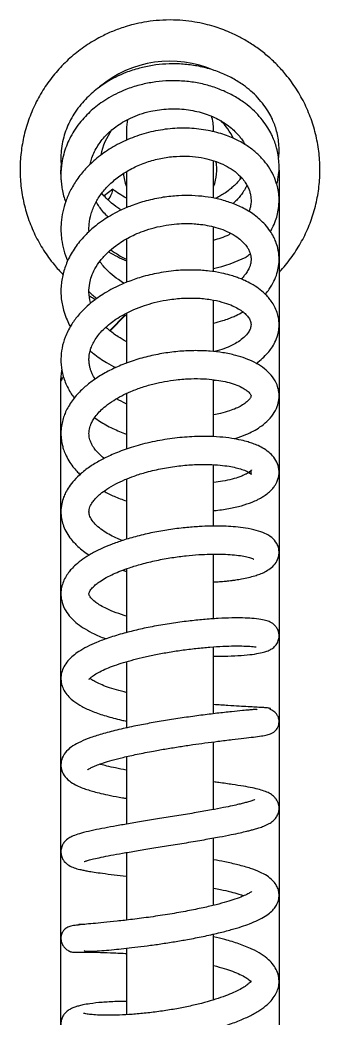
# Model space of a CAD drawing. Header units: millimetres. Extents: x -4036 to 14155, y 855 to 10011.
# Drawn here: x 8649.1 to 8697.2, y 6032.2 to 6192.6 of the extents above; entities that cross this region are included whole.
import ezdxf

# ---------------------------------------------------------------- set-up
doc = ezdxf.new("R2010")
doc.units = ezdxf.units.MM

# ---------------------------------------------------------------- blocks, each defined once
blk = doc.blocks.new('grohe for kitchen top')
at = {"color": 0, "linetype": 'Continuous'}
for p, q in [((-3.5, 120), (-3.5, 119.158)), ((3.5, 119.85), (3.5, 120)), ((3.5, 114.533), (3.5, 117.518)), ((-8.752, 116.435), (-8.752, 116.765)), ((-8.752, 116.426), (-8.752, 116.435)), ((-3.5, 116.635), (-3.5, 113.75)), ((8.751, 116.765), (8.751, 0)), ((-4.597, 115.228), (-5.274, 114.686)), ((3.5, 108.601), (3.5, 112.209)), ((4.784, 111.611), (4.724, 111.572)), ((-3.5, 111.254), (-3.5, 107.76)), ((3.5, 102.745), (3.5, 106.322)), ((-4.839, 103.89), (-3.612, 105.121)), ((-3.561, 105.098), (-4.802, 103.858)), ((-3.5, 105.281), (-3.5, 102.745)), ((-3.5, 102.745), (-3.5, 101.263)), ((3.5, 102.198), (3.5, 102.745)), ((-8.752, 99.816), (-8.752, 100.031)), ((-8.752, 99.804), (-8.752, 99.816)), ((-8.752, 0), (-8.752, 99.804)), ((-8.679, 99.993), (-8.534, 100.138)), ((-8.679, 99.993), (-8.679, 99.993)), ((-8.579, 100.093), (-8.534, 100.138)), ((3.5, 95.36), (3.5, 99.931)), ((-3.5, 98.819), (-3.5, 94.361)), ((3.5, 88.177), (3.5, 93.101)), ((-3.5, 91.955), (-3.5, 87.113)), ((3.5, 80.726), (3.5, 85.946)), ((-3.5, 84.744), (-3.5, 79.615)), ((3.5, 73.097), (3.5, 78.474)), ((-3.5, 77.281), (-3.5, 71.955)), ((3.5, 65.404), (3.5, 70.841)), ((-3.5, 69.65), (-3.5, 64.227)), ((3.5, 57.705), (3.5, 63.117)), ((-3.5, 61.945), (-3.5, 56.514)), ((3.5, 50.104), (3.5, 55.397)), ((-3.5, 54.255), (-3.5, 48.913))]:
    blk.add_line(p, q, dxfattribs=at)
for centre, radius, start, end in [((-0.001, 116.762), 8.751, 66.14083, 130.18147), ((0, 120), 3.5, 0, 18.54627), ((0, 120), 3.5, 166.14634, 180), ((0, 116.761), 5.686, 26.76407, 44.37435), ((0, 116.761), 5.686, 145.39224, 167.77818), ((-0.001, 116.762), 8.751, 176.37704, 179.98119), ((0, 116.8), 3.75, 338.96053, 10.11757), ((0, 116.8), 3.75, 184.66135, 201.03947), ((-0.001, 116.762), 8.751, 0.01881, 1.6865), ((-8.052, 116.106), 0.7, 184.5706, 189.09614), ((-8.052, 116.106), 0.7, 189.09614, 194.28098), ((0, 116.761), 5.686, 352.58244, 354.77679), ((1.02, 120.176), 9.368, 285.22713, 293.28535), ((0.97, 120.16), 11.575, 239.3474, 247.32198), ((0, 116.8), 8, 233.57439, 244.05552), ((0.97, 120.16), 11.575, 282.53792, 296.28931), ((-4.74, 100.031), 4.012, 177.2031, 178.05002), ((-4.752, 100.031), 4, 170.44369, 177.19874), ((-4.752, 100.031), 4.001, 178.04706, 180.73525), ((-4.752, 100.031), 4, 180.00001, 180.73534)]:
    blk.add_arc(centre, radius, start, end, dxfattribs=at)
for centre, major_axis, ratio, start_param, end_param in [((-8.65, 116.058), (0.0997, 0.008), 0.999737, 2.901995, 3.141593), ((-5.392, 114.591), (0.704, 0.878), 0.422932, 4.796398, 5.797596), ((-8.502, 99.816), (0, 0.25), 0.999848, 0.78536, 1.570796), ((-8.502, 99.804), (-0.25, 0), 0.994413, 5.497749, 6.283185), ((-8.65, 100.164), (0.0999, -0.0034), 0.999673, 3.141537, 5.531656)]:
    blk.add_ellipse(centre, major_axis=major_axis, ratio=ratio, start_param=start_param, end_param=end_param, dxfattribs=at)
for points, knots in [([(0, 128.823), (-0.411, 128.813), (-1.059, 128.794), (-2.051, 128.658), (-2.872, 128.483), (-3.553, 128.292), (-4.115, 128.101), (-4.608, 127.909), (-5.079, 127.701), (-5.813, 127.34), (-6.779, 126.764), (-7.909, 125.893), (-8.929, 124.894), (-9.824, 123.78), (-10.581, 122.569), (-11.189, 121.276), (-11.641, 119.921), (-11.928, 118.521), (-12.048, 117.098), (-11.999, 115.67), (-11.781, 114.258), (-11.397, 112.882), (-10.854, 111.561), (-10.158, 110.314), (-9.389, 109.254), (-8.832, 108.633), (-8.581, 108.378), (-8.58, 108.377)], [0, 0, 0, 0, 0.0296414, 0.0556318, 0.0779701, 0.0966555, 0.1116897, 0.1251213, 0.1387412, 0.1525496, 0.1901183, 0.2278662, 0.265614, 0.3033618, 0.3411097, 0.3788576, 0.4166054, 0.4543533, 0.4921012, 0.529849, 0.5675969, 0.6053447, 0.6430925, 0.6808404, 0.7185882, 0.7469064, 0.7470136, 0.7470136, 0.7470136, 0.7470136]), ([(8.759, 108.563), (8.809, 108.617), (9.181, 109.02), (9.823, 109.819), (10.58, 111.03), (11.189, 112.323), (11.64, 113.678), (11.927, 115.078), (12.047, 116.501), (11.998, 117.929), (11.78, 119.341), (11.397, 120.717), (10.853, 122.038), (10.157, 123.285), (9.388, 124.345), (8.593, 125.231), (7.811, 125.96), (6.982, 126.606), (6.265, 127.071), (5.698, 127.39), (5.262, 127.614), (4.753, 127.849), (4.172, 128.082), (3.51, 128.306), (2.782, 128.505), (1.953, 128.674), (0.996, 128.797), (0.382, 128.814), (0, 128.823)], [0.2598049, 0.2598049, 0.2598049, 0.2598049, 0.265614, 0.3033618, 0.3411097, 0.3788576, 0.4166054, 0.4543533, 0.4921012, 0.529849, 0.5675969, 0.6053447, 0.6430925, 0.6808404, 0.7185882, 0.7469064, 0.7752245, 0.8034861, 0.8303201, 0.8429844, 0.8551529, 0.8693235, 0.8874827, 0.9048824, 0.9248344, 0.9473383, 0.9723936, 1, 1, 1, 1]), ([(8.711, 117.738), (8.725, 117.857), (8.753, 118.194), (8.752, 118.726), (8.684, 119.33), (8.564, 119.88), (8.403, 120.385), (8.199, 120.879), (7.92, 121.414), (7.534, 121.998), (7.05, 122.58), (6.498, 123.115), (5.834, 123.642), (5.033, 124.147), (4.066, 124.604), (3.014, 124.958), (1.908, 125.193), (0.784, 125.306), (-0.323, 125.3), (-1.407, 125.184), (-2.483, 124.959), (-3.47, 124.637), (-4.343, 124.249), (-5.063, 123.847), (-5.676, 123.431), (-6.201, 123.011), (-6.69, 122.554), (-7.169, 122.025), (-7.608, 121.434), (-7.972, 120.823), (-8.263, 120.208), (-8.495, 119.559), (-8.662, 118.861), (-8.745, 118.188), (-8.757, 117.581), (-8.732, 117.204), (-8.711, 117.018), (-8.71, 117.006)], [0.3586985, 0.3586985, 0.3586985, 0.3586985, 0.3666332, 0.3811218, 0.3941595, 0.4069188, 0.4180534, 0.4286994, 0.4417603, 0.4571655, 0.4734971, 0.4892537, 0.5044298, 0.524607, 0.5452816, 0.5664256, 0.5877622, 0.6086918, 0.6290131, 0.6487381, 0.6686668, 0.689737, 0.7064741, 0.7224389, 0.7367287, 0.7492498, 0.7617912, 0.7762519, 0.7918919, 0.8063899, 0.8198526, 0.833989, 0.849238, 0.8646411, 0.8768033, 0.8878225, 0.8886126, 0.8886126, 0.8886126, 0.8886126]), ([(8.572, 115.629), (8.605, 115.761), (8.685, 116.128), (8.754, 116.716), (8.752, 117.365), (8.684, 117.969), (8.564, 118.519), (8.403, 119.024), (8.199, 119.518), (7.92, 120.053), (7.534, 120.637), (7.05, 121.219), (6.498, 121.754), (5.834, 122.282), (5.033, 122.786), (4.066, 123.243), (3.014, 123.597), (1.908, 123.833), (0.784, 123.945), (-0.323, 123.94), (-1.407, 123.824), (-2.483, 123.598), (-3.47, 123.276), (-4.343, 122.888), (-5.063, 122.486), (-5.676, 122.071), (-6.201, 121.65), (-6.69, 121.194), (-7.169, 120.664), (-7.608, 120.073), (-7.972, 119.463), (-8.263, 118.848), (-8.495, 118.198), (-8.662, 117.5), (-8.745, 116.827), (-8.757, 116.22), (-8.722, 115.701), (-8.65, 115.197), (-8.54, 114.706), (-8.437, 114.372), (-8.381, 114.212)], [0.3419558, 0.3419558, 0.3419558, 0.3419558, 0.3508598, 0.3666332, 0.3811218, 0.3941595, 0.4069188, 0.4180534, 0.4286994, 0.4417603, 0.4571655, 0.4734971, 0.4892537, 0.5044298, 0.524607, 0.5452816, 0.5664256, 0.5877622, 0.6086918, 0.6290131, 0.6487381, 0.6686668, 0.689737, 0.7064741, 0.7224389, 0.7367287, 0.7492498, 0.7617912, 0.7762519, 0.7918919, 0.8063899, 0.8198526, 0.833989, 0.849238, 0.8646411, 0.8768033, 0.8878225, 0.8976238, 0.9089083, 0.9194446, 0.9194446, 0.9194446, 0.9194446]), ([(-6.406, 117.243), (-6.377, 117.374), (-6.297, 117.674), (-6.121, 118.132), (-5.861, 118.626), (-5.536, 119.101), (-5.164, 119.535), (-4.766, 119.917), (-4.323, 120.273), (-3.797, 120.624), (-3.156, 120.965), (-2.4, 121.272), (-1.617, 121.49), (-0.85, 121.626), (-0.132, 121.691), (0.591, 121.695), (1.305, 121.637), (1.998, 121.52), (2.657, 121.348), (3.271, 121.127), (3.878, 120.845), (4.434, 120.511), (4.914, 120.145), (5.251, 119.832), (5.498, 119.565), (5.7, 119.317), (5.877, 119.065), (5.984, 118.887), (6.028, 118.808)], [0.1512985, 0.1512985, 0.1512985, 0.1512985, 0.1638805, 0.1803361, 0.1968122, 0.2137909, 0.2299564, 0.244576, 0.2587542, 0.2750299, 0.2933749, 0.3135896, 0.3354113, 0.3525257, 0.3698404, 0.3872474, 0.4046353, 0.4218933, 0.4389154, 0.4556042, 0.4718668, 0.4914613, 0.508078, 0.5223502, 0.5314675, 0.5406149, 0.5518572, 0.5607813, 0.5607813, 0.5607813, 0.5607813]), ([(8.053, 111.829), (8.105, 111.919), (8.263, 112.208), (8.469, 112.682), (8.642, 113.27), (8.745, 113.889), (8.76, 114.539), (8.688, 115.145), (8.545, 115.732), (8.305, 116.361), (7.925, 117.032), (7.419, 117.679), (6.82, 118.256), (6.087, 118.798), (5.186, 119.297), (4.052, 119.736), (2.692, 120.048), (1.178, 120.169), (-0.384, 120.074), (-1.922, 119.766), (-3.388, 119.255), (-4.718, 118.571), (-5.854, 117.765), (-6.769, 116.9), (-7.481, 116.01), (-8.007, 115.129), (-8.381, 114.259), (-8.622, 113.41), (-8.74, 112.606), (-8.761, 111.861), (-8.7, 111.113), (-8.538, 110.311), (-8.341, 109.747), (-8.22, 109.463)], [0.00244728, 0.00244728, 0.00244728, 0.00244728, 0.00272545, 0.00333473, 0.00384519, 0.00442636, 0.00507946, 0.00564973, 0.00611926, 0.00676553, 0.00751636, 0.00820271, 0.008945, 0.00968623, 0.01052839, 0.011487, 0.01257581, 0.01370888, 0.01483326, 0.01594962, 0.01705833, 0.01815431, 0.01918864, 0.02013691, 0.0210056, 0.02182824, 0.02256027, 0.02327678, 0.02397101, 0.02455304, 0.02510677, 0.0258118, 0.02656063, 0.02656063, 0.02656063, 0.02656063]), ([(-6.495, 111.817), (-6.505, 112.02), (-6.495, 112.495), (-6.348, 113.268), (-6.014, 114.1), (-5.508, 114.903), (-4.851, 115.644), (-4.034, 116.323), (-3.075, 116.908), (-2.015, 117.37), (-0.892, 117.694), (0.235, 117.869), (1.306, 117.903), (2.281, 117.818), (3.142, 117.641), (3.912, 117.388), (4.611, 117.058), (5.245, 116.641), (5.72, 116.198), (6.041, 115.784), (6.24, 115.439), (6.372, 115.119), (6.458, 114.802), (6.505, 114.467), (6.499, 114.104), (6.443, 113.773), (6.378, 113.555), (6.344, 113.458), (6.337, 113.441)], [0.98319349, 0.98319349, 0.98319349, 0.98319349, 0.98369617, 0.98437241, 0.98510228, 0.98577487, 0.98646678, 0.98718994, 0.98791728, 0.98864835, 0.98938184, 0.99010526, 0.99079181, 0.99143354, 0.99203497, 0.992599, 0.99318693, 0.99381942, 0.99448893, 0.99494653, 0.99538788, 0.99577161, 0.99610403, 0.99651499, 0.99699061, 0.99740418, 0.99767921, 0.99774123, 0.99774123, 0.99774123, 0.99774123]), ([(5.727, 116.164), (5.667, 116.082), (5.527, 115.906), (5.299, 115.656), (5.038, 115.409), (4.725, 115.151), (4.399, 114.912), (4.174, 114.787), (4.081, 114.735)], [0.91776282, 0.91776282, 0.91776282, 0.91776282, 0.93026073, 0.94494572, 0.95773983, 0.9715269, 0.99003384, 1, 1, 1, 1]), ([(6.171, 115.557), (6.125, 115.454), (6.009, 115.225), (5.799, 114.891), (5.55, 114.57), (5.303, 114.3), (5.135, 114.14), (5.056, 114.07)], [0.67721966, 0.67721966, 0.67721966, 0.67721966, 0.68844371, 0.70240605, 0.715079, 0.72636716, 0.73559888, 0.73559888, 0.73559888, 0.73559888]), ([(7.641, 106.793), (7.646, 106.798), (7.759, 106.93), (8.018, 107.266), (8.344, 107.817), (8.586, 108.431), (8.731, 109.07), (8.77, 109.754), (8.679, 110.424), (8.502, 110.985), (8.294, 111.445), (8.019, 111.904), (7.54, 112.513), (6.808, 113.167), (5.835, 113.756), (4.824, 114.18), (3.82, 114.465), (2.804, 114.644), (1.763, 114.729), (0.633, 114.719), (-0.6, 114.591), (-1.876, 114.322), (-3.056, 113.939), (-4.01, 113.523), (-4.747, 113.127), (-5.376, 112.73), (-6.045, 112.238), (-6.804, 111.557), (-7.553, 110.675), (-8.144, 109.691), (-8.539, 108.683), (-8.752, 107.637), (-8.766, 106.574), (-8.596, 105.63), (-8.344, 104.897), (-8.139, 104.455), (-8.019, 104.233), (-7.99, 104.18)], [0.04084697, 0.04084697, 0.04084697, 0.04084697, 0.0408663, 0.04132864, 0.04203166, 0.04270186, 0.04327036, 0.04396708, 0.04474122, 0.04528521, 0.04570295, 0.04622696, 0.04685384, 0.04792081, 0.04891202, 0.0498136, 0.05063811, 0.05139058, 0.05218672, 0.05297945, 0.05386468, 0.05485692, 0.05576413, 0.05652797, 0.05712173, 0.05761632, 0.05819561, 0.05900262, 0.05998282, 0.06095895, 0.06184333, 0.06272158, 0.06369425, 0.06459971, 0.06519915, 0.06568107, 0.06583315, 0.06583315, 0.06583315, 0.06583315]), ([(-4.681, 114.102), (-4.846, 114.248), (-5.11, 114.485), (-5.36, 114.771), (-5.47, 114.909), (-5.47, 114.91)], [0, 0, 0, 0, 0.02126193, 0.04057439, 0.04066605, 0.04066605, 0.04066605, 0.04066605]), ([(4.087, 114.73), (3.963, 114.656), (3.835, 114.586), (3.682, 114.508), (3.659, 114.496), (3.636, 114.485)], [0.8028218, 0.8028218, 0.8028218, 0.8028218, 0.8125, 0.8125, 0.81419903, 0.81419903, 0.81419903, 0.81419903]), ([(-4.956, 112.99), (-5.012, 113.042), (-5.189, 113.214), (-5.465, 113.53), (-5.723, 113.886), (-5.861, 114.11), (-5.916, 114.207)], [0.00986656, 0.00986656, 0.00986656, 0.00986656, 0.01634376, 0.03118899, 0.04440094, 0.05420508, 0.05420508, 0.05420508, 0.05420508]), ([(-3.917, 113.545), (-3.955, 113.569), (-4.219, 113.74), (-4.45, 113.919), (-4.681, 114.102)], [0.97559203, 0.97559203, 0.97559203, 0.97559203, 0.97906878, 1, 1, 1, 1]), ([(-6.363, 106.08), (-6.368, 106.095), (-6.448, 106.381), (-6.528, 106.911), (-6.471, 107.614), (-6.303, 108.241), (-6.027, 108.862), (-5.599, 109.514), (-5.033, 110.136), (-4.421, 110.652), (-3.862, 111.031), (-3.344, 111.331), (-2.788, 111.606), (-2.084, 111.893), (-1.246, 112.153), (-0.347, 112.344), (0.511, 112.448), (1.264, 112.479), (1.899, 112.46), (2.52, 112.404), (3.177, 112.297), (3.894, 112.111), (4.6, 111.843), (5.228, 111.503), (5.701, 111.144), (6.022, 110.811), (6.222, 110.532), (6.349, 110.293), (6.434, 110.07), (6.492, 109.823), (6.507, 109.556), (6.476, 109.286), (6.395, 108.994), (6.245, 108.675), (6.039, 108.376), (5.85, 108.16), (5.739, 108.05), (5.704, 108.017)], [0.95563038, 0.95563038, 0.95563038, 0.95563038, 0.95567632, 0.9564531, 0.95713493, 0.95765596, 0.95823028, 0.95887977, 0.95952974, 0.96012661, 0.96058641, 0.96090987, 0.96131062, 0.96179046, 0.96236029, 0.96296172, 0.9635141, 0.96399306, 0.96440654, 0.96475709, 0.96524512, 0.96579031, 0.96638303, 0.96702927, 0.96765172, 0.96813909, 0.96857738, 0.9689163, 0.96923353, 0.96964262, 0.97010779, 0.97051223, 0.97093015, 0.97143397, 0.97189648, 0.97222678, 0.97237179, 0.97237179, 0.97237179, 0.97237179]), ([(-3.681, 107.666), (-3.84, 107.761), (-4.234, 108.017), (-4.816, 108.481), (-5.3, 108.983), (-5.553, 109.311), (-5.638, 109.431)], [0.979278382, 0.979278382, 0.979278382, 0.979278382, 0.979644406, 0.980219802, 0.980810621, 0.981142695, 0.981142695, 0.981142695, 0.981142695]), ([(6.913, 101.235), (7.095, 101.365), (7.43, 101.634), (7.829, 102.041), (8.165, 102.476), (8.446, 102.959), (8.648, 103.497), (8.745, 104.021), (8.757, 104.486), (8.706, 104.916), (8.591, 105.359), (8.401, 105.802), (8.16, 106.196), (7.89, 106.54), (7.561, 106.886), (7.114, 107.258), (6.569, 107.608), (6.055, 107.871), (5.621, 108.054), (5.22, 108.201), (4.742, 108.349), (4.055, 108.518), (3.138, 108.668), (1.979, 108.753), (0.612, 108.723), (-0.861, 108.534), (-2.242, 108.203), (-3.393, 107.806), (-4.321, 107.394), (-5.062, 106.992), (-5.668, 106.606), (-6.238, 106.187), (-6.832, 105.672), (-7.428, 105.033), (-7.993, 104.248), (-8.421, 103.39), (-8.685, 102.482), (-8.779, 101.573), (-8.699, 100.654), (-8.426, 99.705), (-8.045, 98.971), (-7.766, 98.566), (-7.684, 98.456)], [0.07875673, 0.07875673, 0.07875673, 0.07875673, 0.07938341, 0.07998763, 0.08045893, 0.08104101, 0.08169158, 0.08226967, 0.08275192, 0.08318665, 0.08364245, 0.08419207, 0.08472055, 0.08509301, 0.08553344, 0.08619787, 0.08684157, 0.08736256, 0.08775793, 0.08807244, 0.08847326, 0.08903148, 0.08982028, 0.09066887, 0.09166658, 0.09281479, 0.09384909, 0.09470305, 0.09545025, 0.09609341, 0.09661255, 0.09711669, 0.09775807, 0.09849791, 0.0992843, 0.1002407, 0.10107119, 0.10187689, 0.10272432, 0.10362965, 0.10456908, 0.10493059, 0.10493059, 0.10493059, 0.10493059]), ([(-6.499, 107), (-6.396, 106.9), (-6.192, 106.713), (-5.978, 106.535), (-5.873, 106.452)], [0.028945146, 0.028945146, 0.028945146, 0.028945146, 0.0292757584, 0.0295796968, 0.0295796968, 0.0295796968, 0.0295796968]), ([(-6.473, 106.667), (-6.353, 106.591), (-6.189, 106.49), (-6.024, 106.394), (-5.981, 106.369)], [0.819013, 0.819013, 0.819013, 0.819013, 0.8303201, 0.83424368, 0.83424368, 0.83424368, 0.83424368]), ([(-6.003, 99.977), (-6.094, 100.116), (-6.224, 100.35), (-6.351, 100.663), (-6.432, 100.932), (-6.491, 101.239), (-6.508, 101.574), (-6.482, 101.885), (-6.429, 102.164), (-6.336, 102.481), (-6.174, 102.857), (-5.936, 103.26), (-5.638, 103.651), (-5.265, 104.049), (-4.839, 104.424), (-4.322, 104.802), (-3.692, 105.188), (-2.929, 105.563), (-2.092, 105.884), (-1.224, 106.14), (-0.224, 106.353), (0.923, 106.487), (2.128, 106.501), (3.226, 106.391), (4.146, 106.191), (4.85, 105.949), (5.376, 105.698), (5.786, 105.439), (6.115, 105.157), (6.306, 104.918), (6.404, 104.745), (6.467, 104.591), (6.502, 104.431), (6.501, 104.274), (6.468, 104.09), (6.361, 103.821), (6.077, 103.443), (5.643, 103.076), (5.126, 102.755), (4.518, 102.472), (3.968, 102.287), (3.642, 102.201), (3.572, 102.183)], [0.92765087, 0.92765087, 0.92765087, 0.92765087, 0.92812176, 0.92843837, 0.92871032, 0.92906879, 0.92950087, 0.92984737, 0.93011289, 0.93044757, 0.93086899, 0.93131162, 0.93176001, 0.93216929, 0.93265984, 0.93308283, 0.93356995, 0.93418967, 0.93476951, 0.93529255, 0.93589992, 0.93668669, 0.93747152, 0.93824598, 0.93895891, 0.93957401, 0.94009388, 0.94059577, 0.94112443, 0.94167953, 0.94201767, 0.94232333, 0.94273593, 0.94320826, 0.94358723, 0.94423035, 0.94500842, 0.9456615, 0.94618411, 0.94678198, 0.94737134, 0.94752926, 0.94752926, 0.94752926, 0.94752926]), ([(3.502, 104.476), (3.754, 104.535), (4.168, 104.649), (4.648, 104.815), (5.006, 104.956), (5.38, 105.119), (5.673, 105.267), (5.846, 105.364), (5.857, 105.369)], [0.036804576, 0.036804576, 0.036804576, 0.036804576, 0.037397984, 0.03780407, 0.038010734, 0.038322354, 0.038791186, 0.038820255, 0.038820255, 0.038820255, 0.038820255]), ([(-3.505, 102.992), (-3.737, 103.113), (-4.251, 103.413), (-4.78, 103.812), (-5.075, 104.083), (-5.142, 104.148)], [0.952262119, 0.952262119, 0.952262119, 0.952262119, 0.952788256, 0.953480657, 0.953690521, 0.953690521, 0.953690521, 0.953690521]), ([(5.137, 95.177), (5.169, 95.187), (5.502, 95.288), (6.037, 95.483), (6.686, 95.793), (7.262, 96.142), (7.814, 96.585), (8.283, 97.118), (8.605, 97.728), (8.755, 98.332), (8.756, 98.873), (8.64, 99.396), (8.401, 99.923), (8.005, 100.449), (7.44, 100.934), (6.783, 101.329), (6.056, 101.644), (5.229, 101.906), (4.283, 102.105), (3.203, 102.232), (2.05, 102.276), (0.798, 102.223), (-0.495, 102.066), (-1.79, 101.804), (-3.049, 101.439), (-4.201, 100.992), (-5.247, 100.471), (-6.137, 99.911), (-6.939, 99.273), (-7.649, 98.543), (-8.135, 97.833), (-8.421, 97.237), (-8.583, 96.789), (-8.7, 96.306), (-8.76, 95.77), (-8.744, 95.236), (-8.667, 94.768), (-8.554, 94.352), (-8.384, 93.905), (-8.128, 93.42), (-7.812, 92.964), (-7.507, 92.602), (-7.308, 92.398), (-7.217, 92.31)], [0.11561514, 0.11561514, 0.11561514, 0.11561514, 0.11570227, 0.116516, 0.11714479, 0.11776404, 0.11849848, 0.11936074, 0.12015032, 0.1208032, 0.12148146, 0.12201659, 0.12257215, 0.12340236, 0.12422202, 0.12502636, 0.12575742, 0.12650702, 0.12741163, 0.12822394, 0.12911627, 0.1300422, 0.13097515, 0.13191592, 0.13286578, 0.13380452, 0.1346488, 0.13555316, 0.13633756, 0.13725204, 0.13824413, 0.13871217, 0.13914925, 0.13962923, 0.14015687, 0.14072643, 0.14120385, 0.14156129, 0.14200391, 0.14259772, 0.1431301, 0.14356521, 0.14390626, 0.14390626, 0.14390626, 0.14390626]), ([(-6.404, 102.253), (-6.32, 102.18), (-5.91, 101.836), (-5.234, 101.367), (-4.599, 101.022), (-4.347, 100.897)], [0.067881208, 0.067881208, 0.067881208, 0.067881208, 0.06814476, 0.069139718, 0.069765818, 0.069765818, 0.069765818, 0.069765818]), ([(-8.711, 99.918), (-8.719, 99.92), (-8.726, 99.923), (-8.731, 99.927), (-8.738, 99.931), (-8.744, 99.936), (-8.747, 99.943), (-8.748, 99.946), (-8.749, 99.949), (-8.75, 99.953), (-8.751, 99.957), (-8.751, 99.962), (-8.752, 99.967), (-8.752, 99.971), (-8.752, 99.975), (-8.752, 99.979)], [0.4028356, 0.4028356, 0.4028356, 0.4028356, 0.5670988, 0.5670988, 0.5670988, 0.7607402, 0.7607402, 0.7607402, 0.8457391, 0.8457391, 0.8457391, 0.9321777, 0.9321777, 0.9321777, 1, 1, 1, 1]), ([(-5.28, 93.602), (-5.364, 93.668), (-5.568, 93.84), (-5.846, 94.116), (-6.067, 94.392), (-6.221, 94.631), (-6.34, 94.86), (-6.429, 95.098), (-6.478, 95.311), (-6.501, 95.505), (-6.502, 95.722), (-6.471, 95.956), (-6.408, 96.191), (-6.316, 96.43), (-6.167, 96.715), (-5.931, 97.057), (-5.595, 97.434), (-5.132, 97.847), (-4.565, 98.252), (-3.878, 98.647), (-3.102, 99.011), (-2.225, 99.338), (-1.312, 99.599), (-0.405, 99.793), (0.589, 99.942), (1.654, 100.02), (2.675, 100.01), (3.532, 99.935), (4.274, 99.813), (4.939, 99.646), (5.523, 99.433), (5.94, 99.216), (6.193, 99.036), (6.343, 98.899), (6.447, 98.779), (6.494, 98.678), (6.505, 98.635), (6.482, 98.522), (6.373, 98.348), (6.12, 98.099), (5.757, 97.854), (5.305, 97.621), (4.746, 97.402), (4.136, 97.226), (3.688, 97.133), (3.502, 97.1)], [0.89914144, 0.89914144, 0.89914144, 0.89914144, 0.89941981, 0.89985209, 0.90025354, 0.90053345, 0.9008579, 0.90122621, 0.90154757, 0.9018077, 0.90212424, 0.90250132, 0.90283408, 0.9031416, 0.90350132, 0.90394227, 0.90443958, 0.90493143, 0.90555404, 0.90609171, 0.90665024, 0.90730629, 0.90791928, 0.90845071, 0.90904909, 0.90980933, 0.9104926, 0.91109033, 0.91163533, 0.91221567, 0.91284643, 0.9134457, 0.91387744, 0.91423191, 0.9147053, 0.91533774, 0.915908, 0.91652322, 0.91716437, 0.91781657, 0.91840328, 0.91889171, 0.91940974, 0.92001909, 0.92043418, 0.92043418, 0.92043418, 0.92043418]), ([(-3.505, 97.982), (-3.513, 97.986), (-3.79, 98.116), (-4.052, 98.257), (-4.291, 98.403)], [0.925100789, 0.925100789, 0.925100789, 0.925100789, 0.9251194822, 0.9257251254, 0.9257251254, 0.9257251254, 0.9257251254]), ([(-6.054, 96.876), (-5.923, 96.782), (-5.465, 96.471), (-4.63, 96.005), (-3.88, 95.686), (-3.502, 95.548)], [0.106843282, 0.106843282, 0.106843282, 0.106843282, 0.107234047, 0.108168573, 0.109057627, 0.109057627, 0.109057627, 0.109057627]), ([(3.502, 89.41), (3.516, 89.411), (3.934, 89.451), (4.715, 89.559), (5.733, 89.793), (6.479, 90.044), (6.963, 90.259), (7.284, 90.427), (7.592, 90.614), (7.899, 90.844), (8.17, 91.102), (8.424, 91.419), (8.647, 91.829), (8.784, 92.387), (8.711, 93.029), (8.436, 93.588), (8.036, 94.034), (7.584, 94.365), (7.117, 94.613), (6.667, 94.795), (6.225, 94.941), (5.674, 95.086), (4.927, 95.227), (3.992, 95.334), (2.795, 95.387), (1.377, 95.345), (-0.227, 95.167), (-1.807, 94.862), (-3.253, 94.456), (-4.485, 93.995), (-5.498, 93.511), (-6.369, 92.993), (-7.104, 92.44), (-7.682, 91.875), (-8.091, 91.353), (-8.36, 90.898), (-8.56, 90.442), (-8.71, 89.926), (-8.769, 89.348), (-8.72, 88.784), (-8.587, 88.26), (-8.367, 87.749), (-8.062, 87.265), (-7.721, 86.856), (-7.361, 86.499), (-6.963, 86.167), (-6.645, 85.944), (-6.482, 85.839)], [0.15261275, 0.15261275, 0.15261275, 0.15261275, 0.15264663, 0.15360762, 0.15454626, 0.15543245, 0.1559438, 0.15626435, 0.15665172, 0.15717643, 0.15764923, 0.15803599, 0.15856491, 0.15927641, 0.16002286, 0.16073295, 0.16141222, 0.16211957, 0.16276317, 0.16323787, 0.16366824, 0.16423252, 0.16494, 0.16577623, 0.1666409, 0.1677935, 0.16895375, 0.17011834, 0.17122641, 0.17221869, 0.17309813, 0.17390922, 0.1747815, 0.1755485, 0.17620162, 0.17676116, 0.17718834, 0.17774845, 0.17843195, 0.17901405, 0.17952885, 0.18012855, 0.18076926, 0.18128483, 0.18170809, 0.18225304, 0.18277132, 0.18277132, 0.18277132, 0.18277132]), ([(-3.815, 87.006), (-3.951, 87.059), (-4.283, 87.197), (-4.788, 87.442), (-5.322, 87.755), (-5.823, 88.13), (-6.228, 88.552), (-6.457, 88.96), (-6.511, 89.258), (-6.489, 89.497), (-6.427, 89.714), (-6.309, 89.954), (-6.13, 90.213), (-5.892, 90.481), (-5.551, 90.792), (-5.056, 91.16), (-4.399, 91.545), (-3.646, 91.899), (-2.82, 92.22), (-1.812, 92.534), (-0.606, 92.815), (0.701, 93.017), (1.958, 93.12), (3.078, 93.13), (4.001, 93.073), (4.72, 92.979), (5.302, 92.862), (5.787, 92.723), (6.175, 92.57), (6.44, 92.417), (6.545, 92.322), (6.523, 92.351), (6.494, 92.467), (6.506, 92.619), (6.556, 92.699), (6.526, 92.64), (6.403, 92.533), (6.266, 92.44), (6.104, 92.347), (5.889, 92.242), (5.53, 92.096), (4.985, 91.926), (4.276, 91.773), (3.754, 91.698), (3.503, 91.67)], [0.86980537, 0.86980537, 0.86980537, 0.86980537, 0.87012005, 0.87059747, 0.87111659, 0.87172501, 0.87240902, 0.87323587, 0.87405724, 0.87452262, 0.87494688, 0.87538416, 0.87581765, 0.87624153, 0.87665571, 0.87719944, 0.87787105, 0.87845517, 0.87900703, 0.87968696, 0.88051531, 0.88134187, 0.88216275, 0.88293734, 0.88361506, 0.88419136, 0.88469045, 0.88521466, 0.88579811, 0.88635721, 0.88690826, 0.88748177, 0.88795747, 0.88842937, 0.88897173, 0.88947766, 0.8898706, 0.89018899, 0.89044209, 0.89073498, 0.89111016, 0.89173526, 0.89238097, 0.89293159, 0.89293159, 0.89293159, 0.89293159]), ([(-5.315, 90.961), (-5.047, 90.82), (-4.465, 90.544), (-3.838, 90.306), (-3.503, 90.193)], [0.145893867, 0.145893867, 0.145893867, 0.145893867, 0.146624351, 0.147414823, 0.147414823, 0.147414823, 0.147414823]), ([(3.503, 83.687), (3.62, 83.692), (3.904, 83.706), (4.307, 83.735), (4.677, 83.771), (4.988, 83.807), (5.339, 83.855), (5.795, 83.93), (6.308, 84.038), (6.787, 84.167), (7.223, 84.317), (7.625, 84.492), (8.05, 84.746), (8.426, 85.089), (8.685, 85.543), (8.77, 86.017), (8.722, 86.417), (8.524, 86.881), (8.138, 87.294), (7.602, 87.603), (6.928, 87.84), (6.131, 88.006), (5.303, 88.107), (4.561, 88.155), (3.87, 88.173), (3.155, 88.168), (2.276, 88.133), (1.166, 88.045), (-0.086, 87.886), (-1.383, 87.656), (-2.623, 87.37), (-3.738, 87.045), (-4.694, 86.707), (-5.553, 86.343), (-6.319, 85.95), (-7.001, 85.521), (-7.524, 85.107), (-7.887, 84.746), (-8.166, 84.411), (-8.41, 84.039), (-8.608, 83.608), (-8.736, 83.12), (-8.767, 82.584), (-8.669, 81.994), (-8.4, 81.384), (-8.002, 80.856), (-7.534, 80.407), (-6.968, 79.991), (-6.236, 79.574), (-5.592, 79.288), (-5.192, 79.134), (-5.13, 79.111)], [0.19063844, 0.19063844, 0.19063844, 0.19063844, 0.19091953, 0.19132726, 0.19164891, 0.19188527, 0.19216229, 0.19261003, 0.19319049, 0.19375969, 0.19425825, 0.19485483, 0.19548014, 0.19617689, 0.19679349, 0.19721694, 0.19770966, 0.19810972, 0.19885998, 0.19972535, 0.20068333, 0.20167579, 0.20246443, 0.20314135, 0.20367794, 0.20420365, 0.2048717, 0.20571624, 0.20667798, 0.20758965, 0.20853158, 0.20943137, 0.21018879, 0.21090661, 0.21170518, 0.2124467, 0.21318995, 0.21371915, 0.21411558, 0.21461878, 0.21518441, 0.21571401, 0.21628271, 0.21696079, 0.21776626, 0.21848736, 0.21911711, 0.21985015, 0.22063415, 0.22155231, 0.22171926, 0.22171926, 0.22171926, 0.22171926]), ([(-3.501, 80.936), (-3.558, 80.953), (-3.923, 81.065), (-4.528, 81.278), (-5.192, 81.573), (-5.681, 81.847), (-6.058, 82.11), (-6.345, 82.384), (-6.472, 82.584), (-6.5, 82.68), (-6.503, 82.755), (-6.478, 82.856), (-6.409, 82.988), (-6.309, 83.127), (-6.159, 83.295), (-5.936, 83.497), (-5.594, 83.751), (-5.126, 84.036), (-4.563, 84.317), (-3.939, 84.583), (-3.192, 84.854), (-2.233, 85.144), (-1.088, 85.42), (0.12, 85.64), (1.261, 85.79), (2.288, 85.88), (3.213, 85.921), (4.059, 85.923), (4.832, 85.888), (5.509, 85.82), (6.074, 85.723), (6.499, 85.61), (6.695, 85.524), (6.727, 85.502), (6.728, 85.502)], [0.84089624, 0.84089624, 0.84089624, 0.84089624, 0.84102295, 0.84171992, 0.84234538, 0.84288133, 0.84336336, 0.84397649, 0.844715, 0.84538462, 0.84581214, 0.84631355, 0.84672277, 0.84704131, 0.84732208, 0.8477447, 0.848181, 0.84873735, 0.8492825, 0.84976083, 0.85030228, 0.85097696, 0.85176662, 0.85255214, 0.85327903, 0.85393922, 0.85455792, 0.85517478, 0.85580137, 0.85643191, 0.85706086, 0.85769537, 0.85832862, 0.85861534, 0.85861534, 0.85861534, 0.85861534]), ([(3.504, 77.723), (3.684, 77.72), (4.276, 77.717), (5.213, 77.741), (6.189, 77.813), (6.951, 77.911), (7.48, 78.024), (7.822, 78.129), (8.187, 78.31), (8.435, 78.519), (8.663, 78.844), (8.758, 79.217), (8.748, 79.515), (8.674, 79.798), (8.533, 80.055), (8.322, 80.278), (8.071, 80.449), (7.752, 80.577), (7.276, 80.687), (6.605, 80.762), (5.834, 80.794), (4.943, 80.794), (3.887, 80.754), (2.704, 80.67), (1.444, 80.54), (0.113, 80.361), (-1.242, 80.131), (-2.518, 79.865), (-3.749, 79.557), (-4.882, 79.214), (-5.87, 78.845), (-6.664, 78.48), (-7.29, 78.12), (-7.789, 77.754), (-8.207, 77.348), (-8.515, 76.909), (-8.713, 76.399), (-8.763, 75.962), (-8.732, 75.606), (-8.638, 75.245), (-8.459, 74.859), (-8.114, 74.426), (-7.673, 74.044), (-7.069, 73.664), (-6.201, 73.267), (-5.139, 72.904), (-4.201, 72.658), (-3.632, 72.53), (-3.504, 72.502)], [0.22828944, 0.22828944, 0.22828944, 0.22828944, 0.22872361, 0.22974559, 0.23076381, 0.23171138, 0.23254606, 0.23315316, 0.23360943, 0.23407938, 0.23444622, 0.23476165, 0.23501447, 0.23525183, 0.23555264, 0.23579351, 0.23614905, 0.23678403, 0.23759901, 0.23851829, 0.23935896, 0.24020672, 0.24119118, 0.24213814, 0.24304796, 0.2440347, 0.24504061, 0.24598009, 0.24685909, 0.24789613, 0.2488149, 0.24962689, 0.25043249, 0.25107468, 0.25174545, 0.25246137, 0.25302626, 0.25357838, 0.25399003, 0.25432721, 0.25492074, 0.25553382, 0.25617683, 0.25709158, 0.25806467, 0.25909129, 0.26015155, 0.26045375, 0.26045375, 0.26045375, 0.26045375]), ([(-6.5, 75.864), (-6.499, 75.863), (-6.488, 75.876), (-6.408, 75.963), (-6.152, 76.172), (-5.761, 76.407), (-5.237, 76.665), (-4.623, 76.913), (-3.916, 77.157), (-3.122, 77.392), (-2.233, 77.619), (-1.249, 77.834), (-0.183, 78.032), (0.943, 78.206), (2.095, 78.349), (3.22, 78.454), (4.263, 78.519), (5.181, 78.547), (5.953, 78.54), (6.463, 78.513), (6.79, 78.478), (6.892, 78.463), (6.909, 78.468), (6.911, 78.472)], [0.81678648, 0.81678648, 0.81678648, 0.81678648, 0.81708315, 0.8176787, 0.81824401, 0.81881696, 0.81939512, 0.81997279, 0.82054862, 0.82113253, 0.82174606, 0.8223949, 0.823075, 0.82378678, 0.82453384, 0.82529889, 0.82606162, 0.82681708, 0.82756521, 0.82830535, 0.82870413, 0.82908326, 0.82930565, 0.82930565, 0.82930565, 0.82930565]), ([(-3.505, 74.808), (-3.562, 74.821), (-3.907, 74.905), (-4.496, 75.066), (-5.178, 75.291), (-5.723, 75.515), (-6.127, 75.725), (-6.347, 75.876), (-6.417, 75.937), (-6.429, 75.948)], [0.811400276, 0.811400276, 0.811400276, 0.811400276, 0.811525218, 0.812170083, 0.812788535, 0.813381233, 0.813950061, 0.814492363, 0.814622298, 0.814622298, 0.814622298, 0.814622298]), ([(8.063, 73.499), (8.065, 73.504), (8.056, 73.519), (7.96, 73.544), (7.718, 73.57), (7.345, 73.597), (6.876, 73.624), (6.277, 73.657), (5.534, 73.699), (4.619, 73.754), (3.903, 73.804), (3.508, 73.835)], [0.801068004, 0.801068004, 0.801068004, 0.801068004, 0.801380398, 0.801979908, 0.802703119, 0.803295108, 0.803913, 0.804574151, 0.805235241, 0.805962359, 0.806786804, 0.806786804, 0.806786804, 0.806786804]), ([(6.991, 73.419), (6.985, 73.428), (6.927, 73.436), (6.708, 73.427), (6.324, 73.397), (5.758, 73.344), (4.928, 73.261), (3.803, 73.136), (2.512, 72.977), (1.161, 72.791), (-0.192, 72.583), (-1.498, 72.36), (-2.818, 72.108), (-4.118, 71.825), (-5.336, 71.511), (-6.357, 71.191), (-7.178, 70.861), (-7.799, 70.528), (-8.298, 70.137), (-8.661, 69.609), (-8.782, 69.039), (-8.69, 68.465), (-8.397, 67.969), (-7.971, 67.597), (-7.5, 67.331), (-7.035, 67.134), (-6.569, 66.974), (-6.092, 66.834), (-5.511, 66.685), (-4.755, 66.519), (-4.055, 66.387), (-3.61, 66.311), (-3.503, 66.292)], [0.27318858, 0.27318858, 0.27318858, 0.27318858, 0.27369635, 0.27444188, 0.27512585, 0.27583713, 0.27682167, 0.27790101, 0.27895104, 0.27996612, 0.28094746, 0.28189269, 0.28279974, 0.28388245, 0.28496603, 0.28599111, 0.28694691, 0.28784787, 0.28873766, 0.2895351, 0.29016099, 0.29070126, 0.29134743, 0.29216261, 0.29290538, 0.2935449, 0.29408528, 0.29457581, 0.29516038, 0.29586175, 0.29667507, 0.2969319, 0.2969319, 0.2969319, 0.2969319]), ([(-6.605, 68.603), (-6.602, 68.602), (-6.568, 68.627), (-6.437, 68.707), (-6.198, 68.826), (-5.82, 68.985), (-5.315, 69.162), (-4.631, 69.368), (-3.739, 69.6), (-2.621, 69.851), (-1.441, 70.083), (-0.283, 70.286), (0.776, 70.457), (1.816, 70.612), (2.847, 70.755), (3.921, 70.894), (4.976, 71.022), (5.929, 71.134), (6.714, 71.226), (7.336, 71.311), (7.772, 71.378), (8.128, 71.489), (8.366, 71.637), (8.492, 71.755), (8.59, 71.881), (8.696, 72.097), (8.744, 72.316), (8.754, 72.507), (8.728, 72.727), (8.638, 72.955), (8.507, 73.127), (8.345, 73.273), (8.199, 73.368), (8.093, 73.424), (8.047, 73.448), (8.031, 73.456), (8.01, 73.468), (8.012, 73.47), (8.014, 73.472), (8.014, 73.472)], [0.78508124, 0.78508124, 0.78508124, 0.78508124, 0.78539162, 0.78580388, 0.78627704, 0.78675508, 0.78729533, 0.78791623, 0.78863402, 0.78943455, 0.79031795, 0.79097913, 0.79165634, 0.7923305, 0.79297483, 0.79369287, 0.79455317, 0.79534733, 0.79610943, 0.79688657, 0.79757313, 0.79818378, 0.7985918, 0.79881251, 0.79900178, 0.79918034, 0.79930967, 0.79941782, 0.79954121, 0.79978594, 0.80004007, 0.80023911, 0.80040563, 0.80047733, 0.80049241, 0.80050017, 0.80051377, 0.80055563, 0.80055957, 0.80055957, 0.80055957, 0.80055957]), ([(-3.507, 68.576), (-3.805, 68.629), (-4.352, 68.733), (-5.032, 68.883), (-5.436, 68.988), (-5.616, 69.039), (-5.642, 69.047)], [0.778974232, 0.778974232, 0.778974232, 0.778974232, 0.779625109, 0.780224182, 0.780708666, 0.780791504, 0.780791504, 0.780791504, 0.780791504]), ([(-6.878, 61.218), (-6.878, 61.218), (-6.875, 61.219), (-6.789, 61.253), (-6.549, 61.328), (-6.134, 61.436), (-5.53, 61.57), (-4.749, 61.724), (-3.803, 61.895), (-2.697, 62.083), (-1.45, 62.288), (-0.09, 62.509), (1.332, 62.741), (2.709, 62.974), (3.916, 63.19), (4.878, 63.376), (5.6, 63.528), (6.105, 63.645), (6.475, 63.738), (6.805, 63.827), (7.163, 63.935), (7.548, 64.07), (7.926, 64.242), (8.229, 64.445), (8.463, 64.677), (8.643, 64.955), (8.747, 65.287), (8.756, 65.589), (8.711, 65.84), (8.626, 66.059), (8.506, 66.257), (8.33, 66.461), (8.047, 66.675), (7.654, 66.859), (7.178, 67.01), (6.607, 67.143), (5.887, 67.277), (4.988, 67.418), (4.164, 67.531), (3.645, 67.599), (3.505, 67.617)], [0.75395085, 0.75395085, 0.75395085, 0.75395085, 0.75398126, 0.7544697, 0.75501818, 0.75562476, 0.75629494, 0.75700735, 0.7577562, 0.75854799, 0.7593772, 0.76024326, 0.76115101, 0.7620766, 0.76292941, 0.76365808, 0.76425902, 0.76474353, 0.76506095, 0.76538362, 0.76580036, 0.76629749, 0.76692817, 0.7674063, 0.76771258, 0.76801788, 0.76831302, 0.76857264, 0.76878654, 0.76896919, 0.76916463, 0.76942033, 0.76991465, 0.77049187, 0.77111125, 0.77178423, 0.77250262, 0.7732635, 0.77407269, 0.77436548, 0.77436548, 0.77436548, 0.77436548]), ([(6.799, 66.2), (6.799, 66.202), (6.771, 66.189), (6.59, 66.115), (6.252, 66.008), (5.9, 65.913), (5.496, 65.813), (4.975, 65.695), (4.249, 65.545), (3.283, 65.361), (2.084, 65.149), (0.733, 64.923), (-0.65, 64.697), (-1.971, 64.483), (-3.192, 64.281), (-4.288, 64.093), (-5.266, 63.914), (-6.164, 63.735), (-6.923, 63.559), (-7.534, 63.379), (-7.94, 63.208), (-8.227, 63.039), (-8.499, 62.771), (-8.673, 62.474), (-8.765, 62.119), (-8.742, 61.761), (-8.632, 61.455), (-8.423, 61.141), (-8.092, 60.886), (-7.711, 60.718), (-7.289, 60.598), (-6.918, 60.518), (-6.557, 60.451), (-6.066, 60.371), (-5.382, 60.275), (-4.518, 60.165), (-3.847, 60.086), (-3.507, 60.046)], [0.30947035, 0.30947035, 0.30947035, 0.30947035, 0.30977319, 0.31046618, 0.311089, 0.31154662, 0.3119759, 0.31252584, 0.31321915, 0.31404231, 0.31500125, 0.31603106, 0.31703121, 0.3179921, 0.31891874, 0.31980364, 0.32065416, 0.32152719, 0.32252808, 0.32341882, 0.32419992, 0.32482049, 0.32517147, 0.32546055, 0.32580816, 0.32614424, 0.32644311, 0.32672477, 0.32732413, 0.32805408, 0.3286927, 0.3291428, 0.32958727, 0.33017188, 0.33087874, 0.33173298, 0.33255115, 0.33255115, 0.33255115, 0.33255115]), ([(-6.893, 54.066), (-6.879, 54.045), (-6.779, 54.028), (-6.5, 54.017), (-6.007, 54.034), (-5.327, 54.078), (-4.537, 54.147), (-3.706, 54.231), (-2.815, 54.332), (-1.815, 54.458), (-0.741, 54.609), (0.347, 54.779), (1.486, 54.977), (2.68, 55.209), (3.859, 55.472), (4.887, 55.74), (5.716, 55.99), (6.431, 56.243), (7.065, 56.51), (7.632, 56.817), (8.061, 57.129), (8.371, 57.451), (8.596, 57.799), (8.745, 58.223), (8.762, 58.653), (8.672, 59.044), (8.497, 59.407), (8.206, 59.759), (7.782, 60.09), (7.215, 60.389), (6.442, 60.688), (5.502, 60.956), (4.492, 61.186), (3.806, 61.317), (3.504, 61.372)], [0.72243285, 0.72243285, 0.72243285, 0.72243285, 0.72287679, 0.72349055, 0.72417839, 0.72495381, 0.72565732, 0.72625807, 0.72689755, 0.72757135, 0.72827742, 0.7289777, 0.72964129, 0.73045199, 0.73130379, 0.73206414, 0.73274203, 0.73334031, 0.73402592, 0.73472942, 0.7353277, 0.7358496, 0.73624189, 0.73668641, 0.73713814, 0.73748883, 0.73787422, 0.73837696, 0.73905301, 0.73977477, 0.74058133, 0.74148181, 0.74231989, 0.74295052, 0.74295052, 0.74295052, 0.74295052]), ([(6.561, 58.815), (6.555, 58.818), (6.491, 58.764), (6.254, 58.626), (5.847, 58.432), (5.245, 58.205), (4.53, 57.979), (3.675, 57.745), (2.627, 57.498), (1.377, 57.243), (-0.05, 56.991), (-1.547, 56.764), (-2.98, 56.575), (-4.244, 56.43), (-5.306, 56.322), (-6.173, 56.24), (-6.907, 56.174), (-7.503, 56.111), (-7.905, 56.06), (-8.248, 55.943), (-8.492, 55.754), (-8.622, 55.572), (-8.705, 55.385), (-8.757, 55.139), (-8.748, 54.858), (-8.66, 54.583), (-8.531, 54.385), (-8.367, 54.218), (-8.225, 54.117), (-8.138, 54.064), (-8.068, 54.026), (-8.039, 54.009), (-8.003, 53.987), (-7.941, 53.963), (-7.834, 53.948), (-7.627, 53.943), (-7.272, 53.944), (-6.695, 53.945), (-5.868, 53.936), (-4.814, 53.906), (-3.979, 53.865), (-3.536, 53.839), (-3.507, 53.837)], [0.3445887, 0.3445887, 0.3445887, 0.3445887, 0.34519935, 0.34579807, 0.34651939, 0.3472731, 0.34796822, 0.34873059, 0.34958367, 0.35053396, 0.35157148, 0.35268927, 0.35377537, 0.35478442, 0.35572834, 0.35659917, 0.35740105, 0.35831723, 0.35915027, 0.35974487, 0.36022002, 0.36050303, 0.36067515, 0.36083408, 0.36103027, 0.36127838, 0.36157571, 0.36181056, 0.36191316, 0.3619718, 0.36202395, 0.36210185, 0.36223786, 0.36256471, 0.36313907, 0.36380933, 0.36461271, 0.36554361, 0.36659577, 0.36765215, 0.36865222, 0.36872212, 0.36872212, 0.36872212, 0.36872212]), ([(3.504, 59.087), (3.69, 59.051), (4.171, 58.955), (4.869, 58.795), (5.493, 58.624), (5.809, 58.517), (5.931, 58.473)], [0.337812886, 0.337812886, 0.337812886, 0.337812886, 0.338278922, 0.339055617, 0.339775978, 0.34032005, 0.34032005, 0.34032005, 0.34032005]), ([(-6.83, 56.18), (-6.893, 56.179), (-7.073, 56.176), (-7.28, 56.167), (-7.342, 56.155), (-7.345, 56.147)], [0.717709116, 0.717709116, 0.717709116, 0.717709116, 0.718016416, 0.718658368, 0.719258055, 0.719258055, 0.719258055, 0.719258055]), ([(-3.503, 49.984), (-3.769, 49.985), (-4.458, 49.975), (-5.467, 49.921), (-6.35, 49.821), (-6.948, 49.716), (-7.344, 49.62), (-7.642, 49.53), (-7.954, 49.4), (-8.236, 49.223), (-8.453, 49.017), (-8.628, 48.764), (-8.739, 48.448), (-8.763, 48.11), (-8.705, 47.834), (-8.592, 47.579), (-8.455, 47.393), (-8.25, 47.178), (-7.875, 46.972), (-7.505, 46.849), (-7.029, 46.747), (-6.344, 46.668), (-5.56, 46.628), (-4.694, 46.62), (-3.73, 46.648), (-2.655, 46.715), (-1.504, 46.825), (-0.32, 46.976), (0.848, 47.165), (1.969, 47.385), (3.098, 47.649), (4.236, 47.968), (5.329, 48.345), (6.272, 48.748), (7.044, 49.166), (7.647, 49.587), (8.116, 50.033), (8.439, 50.466), (8.643, 50.909), (8.76, 51.379), (8.748, 51.92), (8.597, 52.44), (8.292, 52.946), (7.885, 53.38), (7.336, 53.791), (6.539, 54.227), (5.563, 54.617), (4.513, 54.938), (3.812, 55.111), (3.501, 55.182)], [0.68169906, 0.68169906, 0.68169906, 0.68169906, 0.68226148, 0.68319208, 0.68409386, 0.68471601, 0.68516355, 0.68558096, 0.6860376, 0.68640686, 0.68673515, 0.68702688, 0.68728323, 0.68753951, 0.68781084, 0.68796355, 0.68820137, 0.68858894, 0.68904769, 0.68945157, 0.6901819, 0.69101067, 0.69172542, 0.69242776, 0.69315092, 0.69389519, 0.6946614, 0.6954215, 0.69616157, 0.69687934, 0.69757747, 0.69840062, 0.69925756, 0.70006525, 0.70083274, 0.70155905, 0.7021674, 0.702752, 0.70323714, 0.70371628, 0.70427718, 0.70484197, 0.70538746, 0.70600335, 0.70676376, 0.70753956, 0.70846242, 0.70932276, 0.70996952, 0.70996952, 0.70996952, 0.70996952]), ([(3.504, 52.868), (3.802, 52.793), (4.346, 52.642), (5.049, 52.404), (5.635, 52.159), (6.081, 51.921), (6.364, 51.71), (6.486, 51.577), (6.502, 51.549), (6.494, 51.606), (6.506, 51.648), (6.498, 51.632), (6.428, 51.533), (6.253, 51.367), (5.943, 51.139), (5.515, 50.893), (4.948, 50.624), (4.261, 50.354), (3.446, 50.083), (2.518, 49.824), (1.49, 49.583), (0.386, 49.368), (-0.767, 49.185), (-1.927, 49.041), (-3.037, 48.942), (-4.049, 48.886), (-4.933, 48.868), (-5.674, 48.883), (-6.257, 48.921), (-6.633, 48.969), (-6.829, 49.005), (-6.921, 49.028), (-6.93, 49.029), (-6.931, 49.029)], [0.37398761, 0.37398761, 0.37398761, 0.37398761, 0.37473622, 0.37542185, 0.37614044, 0.37688381, 0.37757173, 0.37802963, 0.37849385, 0.37911566, 0.37969884, 0.38021489, 0.38086293, 0.38147968, 0.3820644, 0.38268434, 0.38333666, 0.38402471, 0.38474505, 0.38549742, 0.38627788, 0.38708365, 0.38791671, 0.38877215, 0.3896288, 0.39046243, 0.39126821, 0.39204875, 0.39279502, 0.39347377, 0.39392805, 0.39430471, 0.39439998, 0.39439998, 0.39439998, 0.39439998])]:
    blk.add_open_spline(points, degree=3, knots=knots, dxfattribs=at)
for points in [[(-3.5, 114.52), (-3.894, 114.724), (-4.263, 114.961), (-4.597, 115.228)], [(4.878, 111.678), (4.846, 111.655), (4.814, 111.632), (4.78, 111.608)], [(6.097, 109.786), (6.222, 109.873), (6.334, 109.954), (6.441, 110.034)], [(-3.709, 105.154), (-3.636, 105.122), (-3.563, 105.091), (-3.489, 105.06)], [(3.506, 99.866), (3.556, 99.875), (3.606, 99.885), (3.656, 99.895)], [(-3.819, 84.62), (-3.714, 84.586), (-3.608, 84.553), (-3.501, 84.52)]]:
    blk.add_open_spline(points, degree=3, dxfattribs=at)

msp = doc.modelspace()

# ---------------------------------------------------------------- block references
at = {"color": 0, "xscale": 2, "yscale": 2}
msp.add_blockref('grohe for kitchen top', (8673.16, 5934.93), dxfattribs=at)

doc.saveas('drawing.dxf')
